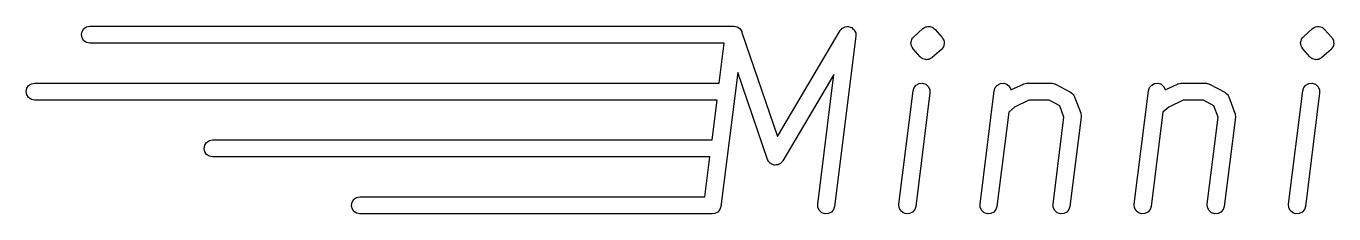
# Model space of a CAD drawing. Extents: x 19 to 252, y -155 to -23.
# Drawn here: x 18.77 to 57.13, y -28.01 to -22.5 of the extents above; entities that cross this region are included whole.
import ezdxf

# ---------------------------------------------------------------- set-up
doc = ezdxf.new("R2010")
doc.units = 0
doc.layers.add('BLACK', color=7, linetype='CONTINUOUS')

msp = doc.modelspace()

# ---------------------------------------------------------------- linework, layer by layer
at = {"layer": 'BLACK', "linetype": 'CONTINUOUS'}
for p, q in [((20.414, -22.6577), (20.4682, -22.5766)), ((20.4682, -22.5766), (20.5493, -22.5224)), ((20.5493, -22.5224), (20.645, -22.5033)), ((20.645, -22.5033), (39.535, -22.5033)), ((39.535, -22.5033), (39.6307, -22.5224)), ((39.6307, -22.5224), (39.7118, -22.5766)), ((39.7118, -22.5766), (39.766, -22.6577)), ((42.6508, -22.6346), (42.6819, -22.5999)), ((42.6819, -22.5999), (42.7124, -22.5646)), ((42.7124, -22.5646), (42.7144, -22.5636)), ((42.7144, -22.5636), (42.7159, -22.562)), ((42.7159, -22.562), (42.7579, -22.5418)), ((42.7579, -22.5418), (42.7996, -22.5209)), ((42.7996, -22.5209), (42.8018, -22.5207)), ((42.8018, -22.5207), (42.8038, -22.5197)), ((42.8038, -22.5197), (42.8504, -22.5172)), ((42.8504, -22.5172), (42.8969, -22.5138)), ((42.8969, -22.5138), (42.899, -22.5145)), ((42.899, -22.5145), (42.9012, -22.5144)), ((42.9012, -22.5144), (42.9452, -22.5299)), ((42.9452, -22.5299), (42.9895, -22.5446)), ((42.9895, -22.5446), (42.9912, -22.546)), ((42.9912, -22.546), (42.9932, -22.5467)), ((42.9932, -22.5467), (43.028, -22.5779)), ((43.028, -22.5779), (43.0633, -22.6084)), ((43.0633, -22.6084), (43.0642, -22.6104)), ((43.0642, -22.6104), (43.0659, -22.6118)), ((43.0659, -22.6118), (43.0861, -22.6539)), ((44.8129, -22.8131), (45.0808, -22.5751)), ((45.0808, -22.5751), (45.0816, -22.5745)), ((45.0816, -22.5745), (45.0822, -22.5738)), ((45.0822, -22.5738), (45.0886, -22.5701)), ((45.0886, -22.5701), (45.0934, -22.5646)), ((45.0934, -22.5646), (45.1298, -22.5463)), ((45.1298, -22.5463), (45.1649, -22.5257)), ((45.1649, -22.5257), (45.1659, -22.5256)), ((45.1659, -22.5256), (45.1668, -22.5251)), ((45.1668, -22.5251), (45.174, -22.5241)), ((45.174, -22.5241), (45.1806, -22.5209)), ((45.1806, -22.5209), (45.2212, -22.5179)), ((45.2212, -22.5179), (45.2616, -22.5123)), ((45.2616, -22.5123), (45.2625, -22.5126)), ((45.2625, -22.5126), (45.2635, -22.5125)), ((45.2635, -22.5125), (45.2706, -22.5144)), ((45.2706, -22.5144), (45.2779, -22.5138)), ((45.2779, -22.5138), (45.3165, -22.5267)), ((45.3165, -22.5267), (45.3559, -22.5369)), ((45.3559, -22.5369), (45.3567, -22.5376)), ((45.3567, -22.5376), (45.3577, -22.5378)), ((45.3577, -22.5378), (45.3635, -22.5423)), ((45.3635, -22.5423), (45.3705, -22.5446)), ((45.3705, -22.5446), (45.4013, -22.5712)), ((45.4013, -22.5712), (45.4337, -22.5958)), ((45.4337, -22.5958), (45.4342, -22.5967)), ((45.4342, -22.5967), (45.435, -22.5973)), ((45.435, -22.5973), (45.6434, -22.8354)), ((56.2415, -22.8131), (56.5094, -22.5751)), ((56.5094, -22.5751), (56.5102, -22.5745)), ((56.5102, -22.5745), (56.5108, -22.5738)), ((56.5108, -22.5738), (56.5172, -22.5701)), ((56.5172, -22.5701), (56.522, -22.5646)), ((56.522, -22.5646), (56.5584, -22.5463)), ((56.5584, -22.5463), (56.5935, -22.5257)), ((56.5935, -22.5257), (56.5945, -22.5256)), ((56.5945, -22.5256), (56.5954, -22.5251)), ((56.5954, -22.5251), (56.6026, -22.5241)), ((56.6026, -22.5241), (56.6092, -22.5209)), ((56.6092, -22.5209), (56.6498, -22.5179)), ((56.6498, -22.5179), (56.6901, -22.5123)), ((56.6901, -22.5123), (56.6911, -22.5126)), ((56.6911, -22.5126), (56.6921, -22.5125)), ((56.6921, -22.5125), (56.6991, -22.5144)), ((56.6991, -22.5144), (56.7065, -22.5138)), ((56.7065, -22.5138), (56.7451, -22.5267)), ((56.7451, -22.5267), (56.7845, -22.5369)), ((56.7845, -22.5369), (56.7853, -22.5376)), ((56.7853, -22.5376), (56.7863, -22.5378)), ((56.7863, -22.5378), (56.7921, -22.5423)), ((56.7921, -22.5423), (56.799, -22.5446)), ((56.799, -22.5446), (56.8298, -22.5712)), ((56.8298, -22.5712), (56.8623, -22.5958)), ((56.8623, -22.5958), (56.8628, -22.5967)), ((56.8628, -22.5967), (56.8636, -22.5973)), ((56.8636, -22.5973), (57.0719, -22.8354)), ((20.395, -22.7533), (20.414, -22.6577)), ((20.414, -22.849), (20.395, -22.7533)), ((20.4682, -22.9301), (20.414, -22.849)), ((20.5493, -22.9843), (20.4682, -22.9301)), ((20.645, -23.0033), (20.5493, -22.9843)), ((39.2505, -23.0033), (20.645, -23.0033)), ((39.1042, -24.1733), (39.2505, -23.0033)), ((39.766, -22.6577), (39.7727, -22.6913)), ((39.7727, -22.6913), (40.814, -25.739)), ((40.814, -25.739), (42.6508, -22.6346)), ((43.114, -22.7929), (42.489, -27.7929)), ((43.0861, -22.6539), (43.107, -22.6956)), ((43.107, -22.6956), (43.1071, -22.6978)), ((43.1071, -22.6978), (43.1081, -22.6998)), ((43.1081, -22.6998), (43.1106, -22.7464)), ((43.1106, -22.7464), (43.114, -22.7929)), ((44.7294, -22.9853), (44.7297, -22.9844)), ((44.736, -23.0326), (44.7294, -22.9853)), ((44.7296, -22.9834), (44.742, -22.9372)), ((44.7297, -22.9844), (44.7296, -22.9834)), ((44.742, -22.9372), (44.7541, -22.8909)), ((44.7541, -22.8909), (44.7547, -22.8901)), ((44.7547, -22.8901), (44.7549, -22.8892)), ((44.7549, -22.8892), (44.7841, -22.8513)), ((44.7841, -22.8513), (44.8129, -22.8131)), ((45.6434, -22.8354), (45.6672, -22.8768)), ((45.6672, -22.8768), (45.6914, -22.9181)), ((45.6914, -22.9181), (45.6915, -22.919)), ((45.6915, -22.919), (45.692, -22.9199)), ((45.692, -22.9199), (45.6982, -22.9673)), ((45.6982, -22.9673), (45.7048, -23.0147)), ((45.7048, -23.0147), (45.7045, -23.0156)), ((56.158, -22.9853), (56.1583, -22.9844)), ((56.1646, -23.0327), (56.158, -22.9853)), ((56.1581, -22.9834), (56.1706, -22.9372)), ((56.1583, -22.9844), (56.1581, -22.9834)), ((56.1706, -22.9372), (56.1826, -22.8909)), ((56.1826, -22.8909), (56.1832, -22.8901)), ((56.1832, -22.8901), (56.1835, -22.8892)), ((56.1835, -22.8892), (56.2127, -22.8513)), ((56.2127, -22.8513), (56.2415, -22.8131)), ((57.0719, -22.8354), (57.0958, -22.8768)), ((57.0958, -22.8768), (57.12, -22.9181)), ((57.12, -22.9181), (57.1201, -22.919)), ((57.1201, -22.919), (57.1206, -22.9199)), ((57.1206, -22.9199), (57.1268, -22.9673)), ((57.1268, -22.9673), (57.1333, -23.0147)), ((57.1333, -23.0147), (57.1331, -23.0156)), ((44.7422, -23.0801), (44.736, -23.0326)), ((44.7427, -23.081), (44.7422, -23.0801)), ((44.7428, -23.0819), (44.7427, -23.081)), ((44.767, -23.1231), (44.7428, -23.0819)), ((44.7909, -23.1646), (44.767, -23.1231)), ((44.9992, -23.4027), (44.7909, -23.1646)), ((45.6213, -23.1869), (45.3534, -23.4249)), ((45.6501, -23.1487), (45.6213, -23.1869)), ((45.6793, -23.1108), (45.6501, -23.1487)), ((45.6796, -23.1099), (45.6793, -23.1108)), ((45.6802, -23.1091), (45.6796, -23.1099)), ((45.6922, -23.0628), (45.6802, -23.1091)), ((45.7047, -23.0166), (45.6922, -23.0628)), ((45.7045, -23.0156), (45.7047, -23.0166)), ((56.1708, -23.0801), (56.1646, -23.0327)), ((56.1713, -23.081), (56.1708, -23.0801)), ((56.1714, -23.0819), (56.1713, -23.081)), ((56.1956, -23.1232), (56.1714, -23.0819)), ((56.2194, -23.1646), (56.1956, -23.1232)), ((56.4278, -23.4027), (56.2194, -23.1646)), ((57.0499, -23.1869), (56.782, -23.4249)), ((57.0787, -23.1487), (57.0499, -23.1869)), ((57.1079, -23.1108), (57.0787, -23.1487)), ((57.1081, -23.1099), (57.1079, -23.1108)), ((57.1087, -23.1091), (57.1081, -23.1099)), ((57.1208, -23.0628), (57.1087, -23.1091)), ((57.1332, -23.0166), (57.1208, -23.0628)), ((57.1331, -23.0156), (57.1332, -23.0166)), ((45, -23.4033), (44.9992, -23.4027)), ((45.0005, -23.4042), (45, -23.4033)), ((45.033, -23.4288), (45.0005, -23.4042)), ((45.0638, -23.4554), (45.033, -23.4288)), ((45.0707, -23.4577), (45.0638, -23.4554)), ((45.0765, -23.4622), (45.0707, -23.4577)), ((45.0775, -23.4624), (45.0765, -23.4622)), ((45.0783, -23.463), (45.0775, -23.4624)), ((45.1177, -23.4733), (45.0783, -23.463)), ((45.1563, -23.4862), (45.1177, -23.4733)), ((45.1636, -23.4856), (45.1563, -23.4862)), ((45.1707, -23.4875), (45.1636, -23.4856)), ((45.1717, -23.4874), (45.1707, -23.4875)), ((45.1727, -23.4877), (45.1717, -23.4874)), ((45.213, -23.4821), (45.1727, -23.4877)), ((45.2536, -23.4791), (45.213, -23.4821)), ((45.2602, -23.4759), (45.2536, -23.4791)), ((45.2674, -23.4749), (45.2602, -23.4759)), ((45.2683, -23.4744), (45.2674, -23.4749)), ((45.2693, -23.4743), (45.2683, -23.4744)), ((45.3044, -23.4537), (45.2693, -23.4743)), ((45.3408, -23.4354), (45.3044, -23.4537)), ((45.3456, -23.4299), (45.3408, -23.4354)), ((45.352, -23.4262), (45.3456, -23.4299)), ((45.3526, -23.4254), (45.352, -23.4262)), ((45.3534, -23.4249), (45.3526, -23.4254)), ((56.4286, -23.4033), (56.4278, -23.4027)), ((56.4291, -23.4042), (56.4286, -23.4033)), ((56.4615, -23.4288), (56.4291, -23.4042)), ((56.4923, -23.4554), (56.4615, -23.4288)), ((56.4993, -23.4577), (56.4923, -23.4554)), ((56.5051, -23.4622), (56.4993, -23.4577)), ((56.5061, -23.4624), (56.5051, -23.4622)), ((56.5069, -23.463), (56.5061, -23.4624)), ((56.5463, -23.4733), (56.5069, -23.463)), ((56.5849, -23.4862), (56.5463, -23.4733)), ((56.5922, -23.4856), (56.5849, -23.4862)), ((56.5993, -23.4875), (56.5922, -23.4856)), ((56.6003, -23.4874), (56.5993, -23.4875)), ((56.6012, -23.4877), (56.6003, -23.4874)), ((56.6416, -23.4821), (56.6012, -23.4877)), ((56.6822, -23.4791), (56.6416, -23.4821)), ((56.6888, -23.4759), (56.6822, -23.4791)), ((56.696, -23.4749), (56.6888, -23.4759)), ((56.6969, -23.4744), (56.696, -23.4749)), ((56.6979, -23.4743), (56.6969, -23.4744)), ((56.733, -23.4537), (56.6979, -23.4743)), ((56.7694, -23.4354), (56.733, -23.4537)), ((56.7742, -23.4299), (56.7694, -23.4354)), ((56.7805, -23.4262), (56.7742, -23.4299)), ((56.7812, -23.4254), (56.7805, -23.4262)), ((56.782, -23.4249), (56.7812, -23.4254)), ((39.6463, -23.8679), (39.1557, -27.7929)), ((40.5163, -26.4142), (39.6463, -23.8679)), ((42.4687, -23.9242), (40.968, -26.4606)), ((41.9929, -27.7309), (42.4687, -23.9242)), ((18.775, -24.4233), (18.794, -24.3277)), ((18.794, -24.519), (18.775, -24.4233)), ((18.794, -24.3277), (18.8482, -24.2466)), ((18.8482, -24.6001), (18.794, -24.519)), ((18.8482, -24.2466), (18.9293, -24.1924)), ((18.9293, -24.1924), (19.025, -24.1733)), ((19.025, -24.1733), (39.1042, -24.1733)), ((44.3738, -27.7309), (44.7905, -24.3976)), ((44.7905, -24.3976), (44.8212, -24.305)), ((44.8212, -24.305), (44.8851, -24.2312)), ((45.2866, -24.4596), (44.8699, -27.7929)), ((44.8851, -24.2312), (44.9723, -24.1875)), ((44.9723, -24.1875), (45.0695, -24.1805)), ((45.0695, -24.1805), (45.1621, -24.2113)), ((45.1621, -24.2113), (45.2359, -24.2751)), ((45.2359, -24.2751), (45.2796, -24.3623)), ((45.2796, -24.3623), (45.2866, -24.4596)), ((46.7548, -27.7309), (47.1714, -24.3976)), ((47.1714, -24.3976), (47.2022, -24.305)), ((47.2022, -24.305), (47.266, -24.2312)), ((47.266, -24.2312), (47.3532, -24.1875)), ((47.3532, -24.1875), (47.4505, -24.1805)), ((47.4505, -24.1805), (47.5431, -24.2113)), ((47.5431, -24.2113), (47.6168, -24.2751)), ((47.6168, -24.2751), (47.6605, -24.3623)), ((47.6605, -24.3623), (47.6614, -24.3746)), ((47.6614, -24.3746), (48.0273, -24.2024)), ((48.0273, -24.2024), (48.0331, -24.2009)), ((48.0331, -24.2009), (48.0381, -24.1976)), ((48.0381, -24.1976), (48.0803, -24.1892)), ((48.0803, -24.1892), (48.122, -24.1788)), ((48.122, -24.1788), (48.1279, -24.1797)), ((48.1279, -24.1797), (48.1338, -24.1786)), ((48.1338, -24.1786), (48.8481, -24.1786)), ((48.8481, -24.1786), (48.8601, -24.181)), ((48.8601, -24.181), (48.8723, -24.1798)), ((48.8723, -24.1798), (48.9076, -24.1904)), ((48.9076, -24.1904), (48.9437, -24.1976)), ((48.9437, -24.1976), (48.954, -24.2044)), ((48.954, -24.2044), (48.9657, -24.208)), ((48.9657, -24.208), (49.4121, -24.4461)), ((49.4121, -24.4461), (49.4439, -24.4721)), ((49.4439, -24.4721), (49.4772, -24.496)), ((49.4772, -24.496), (49.4814, -24.5028)), ((49.4814, -24.5028), (49.4876, -24.5079)), ((49.4876, -24.5079), (49.507, -24.544)), ((49.507, -24.544), (49.5286, -24.5789)), ((51.2786, -27.7309), (51.6952, -24.3976)), ((51.6952, -24.3976), (51.726, -24.305)), ((51.726, -24.305), (51.7898, -24.2312)), ((51.7898, -24.2312), (51.877, -24.1875)), ((51.877, -24.1875), (51.9743, -24.1805)), ((51.9743, -24.1805), (52.0669, -24.2113)), ((52.0669, -24.2113), (52.1406, -24.2751)), ((52.1406, -24.2751), (52.1844, -24.3623)), ((52.1844, -24.3623), (52.1852, -24.3746)), ((52.1852, -24.3746), (52.5511, -24.2024)), ((52.5511, -24.2024), (52.5569, -24.2009)), ((52.5569, -24.2009), (52.5619, -24.1976)), ((52.5619, -24.1976), (52.6041, -24.1892)), ((52.6041, -24.1892), (52.6458, -24.1788)), ((52.6458, -24.1788), (52.6517, -24.1797)), ((52.6517, -24.1797), (52.6576, -24.1786)), ((52.6576, -24.1786), (53.3719, -24.1786)), ((53.3719, -24.1786), (53.3839, -24.181)), ((53.3839, -24.181), (53.3962, -24.1798)), ((53.3962, -24.1798), (53.4314, -24.1904)), ((53.4314, -24.1904), (53.4675, -24.1976)), ((53.4675, -24.1976), (53.4778, -24.2044)), ((53.4778, -24.2044), (53.4895, -24.208)), ((53.4895, -24.208), (53.9359, -24.4461)), ((53.9359, -24.4461), (53.9677, -24.4721)), ((53.9677, -24.4721), (54.001, -24.496)), ((54.001, -24.496), (54.0052, -24.5028)), ((54.0052, -24.5028), (54.0114, -24.5079)), ((54.0114, -24.5079), (54.0308, -24.544)), ((54.0308, -24.544), (54.0524, -24.5789)), ((55.8024, -27.7309), (56.219, -24.3976)), ((56.219, -24.3976), (56.2498, -24.305)), ((56.2498, -24.305), (56.3136, -24.2312)), ((56.7152, -24.4596), (56.2985, -27.7929)), ((56.3136, -24.2312), (56.4008, -24.1875)), ((56.4008, -24.1875), (56.4981, -24.1805)), ((56.4981, -24.1805), (56.5907, -24.2113)), ((56.5907, -24.2113), (56.6645, -24.2751)), ((56.6645, -24.2751), (56.7082, -24.3623)), ((56.7082, -24.3623), (56.7152, -24.4596)), ((18.9293, -24.6543), (18.8482, -24.6001)), ((19.025, -24.6733), (18.9293, -24.6543)), ((39.0417, -24.6733), (19.025, -24.6733)), ((38.8955, -25.8433), (39.0417, -24.6733)), ((47.7669, -24.8775), (47.5964, -25.0291)), ((48.1897, -24.6786), (47.7669, -24.8775)), ((48.7856, -24.6786), (48.1897, -24.6786)), ((49.0936, -24.8428), (48.7856, -24.6786)), ((49.2174, -25.173), (49.0936, -24.8428)), ((49.5286, -24.5789), (49.7071, -25.0551)), ((52.2907, -24.8775), (52.1202, -25.0291)), ((52.7135, -24.6786), (52.2907, -24.8775)), ((53.3094, -24.6786), (52.7135, -24.6786)), ((53.6174, -24.8428), (53.3094, -24.6786)), ((53.7412, -25.173), (53.6174, -24.8428)), ((54.0524, -24.5789), (54.231, -25.0551)), ((47.5964, -25.0291), (47.2509, -27.7929)), ((48.8976, -27.7309), (49.2174, -25.173)), ((49.7211, -25.1739), (49.3938, -27.7929)), ((49.7071, -25.0551), (49.709, -25.0664)), ((49.709, -25.0664), (49.7141, -25.0766)), ((49.7141, -25.0766), (49.7168, -25.1142)), ((49.7168, -25.1142), (49.7229, -25.1513)), ((49.7229, -25.1513), (49.7203, -25.1625)), ((49.7203, -25.1625), (49.7211, -25.1739)), ((52.1202, -25.0291), (51.7747, -27.7929)), ((53.4214, -27.7309), (53.7412, -25.173)), ((54.2449, -25.1739), (53.9176, -27.7929)), ((54.231, -25.0551), (54.2328, -25.0664)), ((54.2328, -25.0664), (54.2379, -25.0766)), ((54.2379, -25.0766), (54.2406, -25.1142)), ((54.2406, -25.1142), (54.2467, -25.1513)), ((54.2467, -25.1513), (54.2441, -25.1625)), ((54.2441, -25.1625), (54.2449, -25.1739)), ((23.995, -26.0933), (24.014, -25.9977)), ((24.014, -25.9977), (24.0682, -25.9166)), ((24.0682, -25.9166), (24.1493, -25.8624)), ((24.1493, -25.8624), (24.245, -25.8433)), ((24.245, -25.8433), (38.8955, -25.8433)), ((24.014, -26.189), (23.995, -26.0933)), ((24.0682, -26.2701), (24.014, -26.189)), ((24.1493, -26.3243), (24.0682, -26.2701)), ((24.245, -26.3433), (24.1493, -26.3243)), ((38.833, -26.3433), (24.245, -26.3433)), ((38.6867, -27.5133), (38.833, -26.3433)), ((40.5359, -26.4481), (40.5163, -26.4142)), ((40.5529, -26.4834), (40.5359, -26.4481)), ((40.968, -26.4606), (40.9418, -26.4898)), ((40.5602, -26.49), (40.5529, -26.4834)), ((40.5652, -26.4985), (40.5602, -26.49)), ((40.5963, -26.5223), (40.5652, -26.4985)), ((40.6255, -26.5485), (40.5963, -26.5223)), ((40.6348, -26.5518), (40.6255, -26.5485)), ((40.6427, -26.5578), (40.6348, -26.5518)), ((40.6806, -26.5678), (40.6427, -26.5578)), ((40.7176, -26.5808), (40.6806, -26.5678)), ((40.7274, -26.5803), (40.7176, -26.5808)), ((40.737, -26.5828), (40.7274, -26.5803)), ((40.7758, -26.5776), (40.737, -26.5828)), ((40.815, -26.5755), (40.7758, -26.5776)), ((40.8239, -26.5712), (40.815, -26.5755)), ((40.8337, -26.5699), (40.8239, -26.5712)), ((40.8676, -26.5502), (40.8337, -26.5699)), ((40.9029, -26.5333), (40.8676, -26.5502)), ((40.9095, -26.5259), (40.9029, -26.5333)), ((40.918, -26.521), (40.9095, -26.5259)), ((40.9418, -26.4898), (40.918, -26.521)), ((28.334, -27.6677), (28.3882, -27.5866)), ((28.3882, -27.5866), (28.4693, -27.5324)), ((28.4693, -27.5324), (28.565, -27.5133)), ((28.565, -27.5133), (38.6867, -27.5133)), ((28.315, -27.7633), (28.334, -27.6677)), ((28.334, -27.859), (28.315, -27.7633)), ((28.3882, -27.9401), (28.334, -27.859)), ((28.4693, -27.9943), (28.3882, -27.9401)), ((28.565, -28.0133), (28.4693, -27.9943)), ((39.0611, -27.9592), (38.9739, -28.003)), ((39.1249, -27.8855), (39.0611, -27.9592)), ((39.1557, -27.7929), (39.1249, -27.8855)), ((41.9999, -27.8282), (41.9929, -27.7309)), ((42.0436, -27.9154), (41.9999, -27.8282)), ((42.1173, -27.9792), (42.0436, -27.9154)), ((42.2099, -28.01), (42.1173, -27.9792)), ((42.3944, -27.9592), (42.3072, -28.003)), ((42.4582, -27.8855), (42.3944, -27.9592)), ((42.489, -27.7929), (42.4582, -27.8855)), ((44.3808, -27.8282), (44.3738, -27.7309)), ((44.4245, -27.9154), (44.3808, -27.8282)), ((44.4983, -27.9792), (44.4245, -27.9154)), ((44.5909, -28.01), (44.4983, -27.9792)), ((44.7754, -27.9592), (44.6882, -28.003)), ((44.8392, -27.8855), (44.7754, -27.9592)), ((44.8699, -27.7929), (44.8392, -27.8855)), ((46.7618, -27.8282), (46.7548, -27.7309)), ((46.8055, -27.9154), (46.7618, -27.8282)), ((46.8792, -27.9792), (46.8055, -27.9154)), ((46.9718, -28.01), (46.8792, -27.9792)), ((47.1563, -27.9592), (47.0691, -28.003)), ((47.2201, -27.8855), (47.1563, -27.9592)), ((47.2509, -27.7929), (47.2201, -27.8855)), ((48.9046, -27.8282), (48.8976, -27.7309)), ((48.9483, -27.9154), (48.9046, -27.8282)), ((49.0221, -27.9792), (48.9483, -27.9154)), ((49.1147, -28.01), (49.0221, -27.9792)), ((49.2992, -27.9592), (49.212, -28.003)), ((49.363, -27.8855), (49.2992, -27.9592)), ((49.3938, -27.7929), (49.363, -27.8855)), ((51.2856, -27.8282), (51.2786, -27.7309)), ((51.3293, -27.9154), (51.2856, -27.8282)), ((51.4031, -27.9792), (51.3293, -27.9154)), ((51.4956, -28.01), (51.4031, -27.9792)), ((51.6801, -27.9592), (51.5929, -28.003)), ((51.744, -27.8855), (51.6801, -27.9592)), ((51.7747, -27.7929), (51.744, -27.8855)), ((53.4284, -27.8282), (53.4214, -27.7309)), ((53.4722, -27.9154), (53.4284, -27.8282)), ((53.5459, -27.9792), (53.4722, -27.9154)), ((53.6385, -28.01), (53.5459, -27.9792)), ((53.823, -27.9592), (53.7358, -28.003)), ((53.8868, -27.8855), (53.823, -27.9592)), ((53.9176, -27.7929), (53.8868, -27.8855)), ((55.8094, -27.8282), (55.8024, -27.7309)), ((55.8531, -27.9154), (55.8094, -27.8282)), ((55.9269, -27.9792), (55.8531, -27.9154)), ((56.0194, -28.01), (55.9269, -27.9792)), ((56.2039, -27.9592), (56.1167, -28.003)), ((56.2678, -27.8855), (56.2039, -27.9592)), ((56.2985, -27.7929), (56.2678, -27.8855)), ((38.875, -28.0133), (28.565, -28.0133)), ((38.9006, -28.0082), (38.875, -28.0133)), ((38.9739, -28.003), (38.9006, -28.0082)), ((42.3072, -28.003), (42.2099, -28.01)), ((44.6882, -28.003), (44.5909, -28.01)), ((47.0691, -28.003), (46.9718, -28.01)), ((49.212, -28.003), (49.1147, -28.01)), ((51.5929, -28.003), (51.4956, -28.01)), ((53.7358, -28.003), (53.6385, -28.01)), ((56.1167, -28.003), (56.0194, -28.01))]:
    msp.add_line(p, q, dxfattribs=at)

doc.saveas('drawing.dxf')
